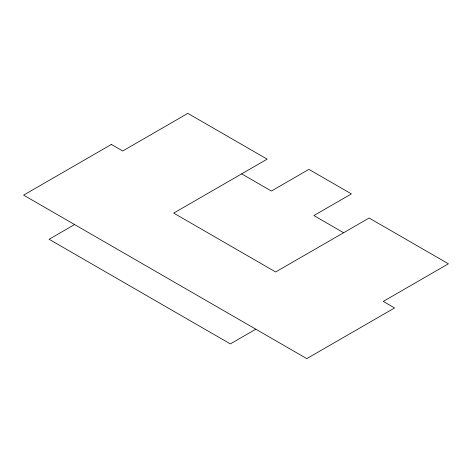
<?xml version="1.0" encoding="UTF-8"?>
<svg xmlns="http://www.w3.org/2000/svg" width="472" height="472" viewBox="0 0 472 472"><rect width="100%" height="100%" fill="white"/><g stroke="black" fill="none" stroke-linecap="round" stroke-linejoin="round"><path stroke-width="0.71" d="M74.576 224.554L49.088 239.269L230.336 343.911L255.824 329.196M241.664 173.867L271.4 191.036L308.924 169.371L351.404 193.898L313.88 215.562L343.616 232.731M111.392 144.438L23.6 195.125L306.8 358.626L394.592 307.939L383.264 301.401L448.4 263.795L369.104 218.017L275.648 271.972L173.696 213.108L267.152 159.153L187.856 113.374L122.72 150.975L111.392 144.438"/></g></svg>
